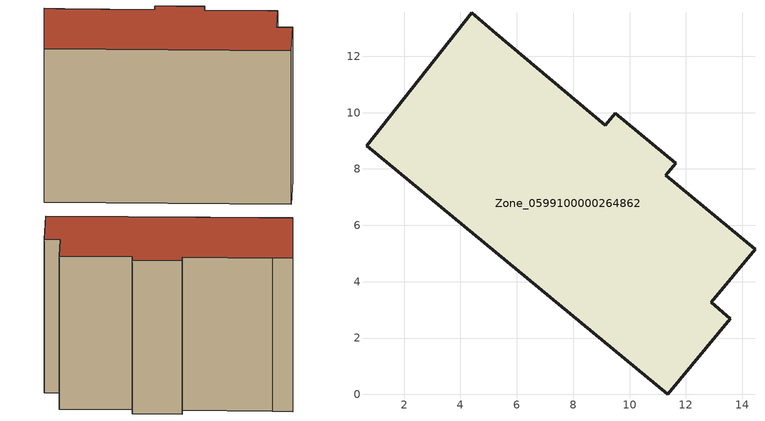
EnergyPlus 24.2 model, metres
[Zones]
Zone_0599100000264862
 floor ground (C_G): 11.35,0 0.67,8.83 4.39,13.55 5.26,12.79 9.14,9.56 9.49,9.98 11.64,8.2 11.29,7.77 14.45,5.15 12.89,3.27 13.58,2.69 z0
 wall outside (C_F): 11.64,8.2 9.49,9.98 9.14,9.56 5.26,12.79 4.39,13.55 0.67,8.83 11.35,0 13.58,2.69 12.89,3.27 14.45,5.15 11.29,7.77 11.64,8.2 z0:9.28
 roof outside (C_R): 0.67,8.83 11.35,0 13.58,2.69 12.89,3.27 14.45,5.15 11.29,7.77 11.64,8.2 9.49,9.98 9.14,9.56 5.26,12.79 4.39,13.55 z9.28
[BUILDING]
Pand.0599100000264862: North Axis=0; Terrain=City; Loads Convergence Tolerance Value=0.04; Temperature Convergence Tolerance Value=0.4; Solar Distribution=FullExterior; Maximum Number of Warmup Days=25; Minimum Number of Warmup Days=1
[Site:Location]
Rotterdam.The.Hague.AP_ZH_NLD Design_Conditions: Latitude=51.96; Longitude=4.45; Time Zone=1; Elevation=-4.5
[SITE:GROUNDTEMPERATURE:BUILDINGSURFACE]
18, 18, 18, 18, 18, 18, 18, 18, 18, 18, 18, 18
[MATERIAL] Thermal Absorptance=0.9; Solar Absorptance=0.7; Visible Absorptance=0.7
Name | Roughness | Thickness | Conductivity | Density | Specific Heat
G.TC.1946 | MediumSmooth | 0.15 | 1 | 540 | 1210
F.TC.1946 | Rough | 0.3 | 0.857143 | 1920 | 840
R.TC.1946 | MediumRough | 0.2 | 0.909091 | 1500 | 1000
[CONSTRUCTION]
C_G: G.TC.1946
C_F: F.TC.1946
C_R: R.TC.1946
[ZONE]
Zone_0599100000264862: Type=1; Multiplier=1; Ceiling Height=Autocalculate; Volume=Autocalculate; Floor Area=autocalculate; Part of Total Floor Area=Yes
[ZONEINFILTRATION:DESIGNFLOWRATE]
Infil_Zone_0599100000264862: Zone or ZoneList or Space or SpaceList=Zone_0599100000264862; Schedule=AlwaysOn; Design Flow Rate Calculation Method=Flow/Area; Flow Rate per Floor Area=0.003; Constant Term Coefficient=1; Temperature Term Coefficient=0; Velocity Term Coefficient=0; Velocity Squared Term Coefficient=0
[HVACTEMPLATE:ZONE:IDEALLOADSAIRSYSTEM]
Zone_0599100000264862: Maximum Heating Supply Air Temperature=50; Minimum Cooling Supply Air Temperature=13; Maximum Heating Supply Air Humidity Ratio=0.0156; Minimum Cooling Supply Air Humidity Ratio=0.0077; Heating Limit=NoLimit; Cooling Limit=NoLimit; Dehumidification Control Type=ConstantSensibleHeatRatio; Cooling Sensible Heat Ratio=0.7; Dehumidification Setpoint=60; Humidification Control Type=None; Humidification Setpoint=30; Outdoor Air Method=None; Outdoor Air Flow Rate per Person=0.00944; Outdoor Air Flow Rate per Zone Floor Area=0; Outdoor Air Flow Rate per Zone=0; Demand Controlled Ventilation Type=None; Outdoor Air Economizer Type=NoEconomizer; Heat Recovery Type=None; Sensible Heat Recovery Effectiveness=0.7; Latent Heat Recovery Effectiveness=0.65
[ZONECONTROL:THERMOSTAT]
ThermostatControl_Zone_0599100000264862: Zone or ZoneList=Zone_0599100000264862; Control Type Schedule=DualSetpointControlType; Control 1=Thermostat_Zone_0599100000264862; Temperature Difference Between Cutout And Setpoint=0
[THERMOSTATSETPOINT:DUALSETPOINT]
Thermostat_Zone_0599100000264862: Heating Setpoint Temperature Schedule=HeatingSetpoint_Zone_0599100000264862; Cooling Setpoint Temperature Schedule=CoolingSetpoint_Zone_0599100000264862
[SCHEDULE:COMPACT]
HeatingSetpoint_Zone_0599100000264862: Through: 12/31, For: AllDays, Until: 24:00, 21
CoolingSetpoint_Zone_0599100000264862: Through: 12/31, For: AllDays, Until: 24:00, 24
DualSetpointControlType: Through: 12/31, For: AllDays, Until: 24:00, 4
AlwaysOn: Through: 12/31, For: AllDays, Until: 24:00, 1
